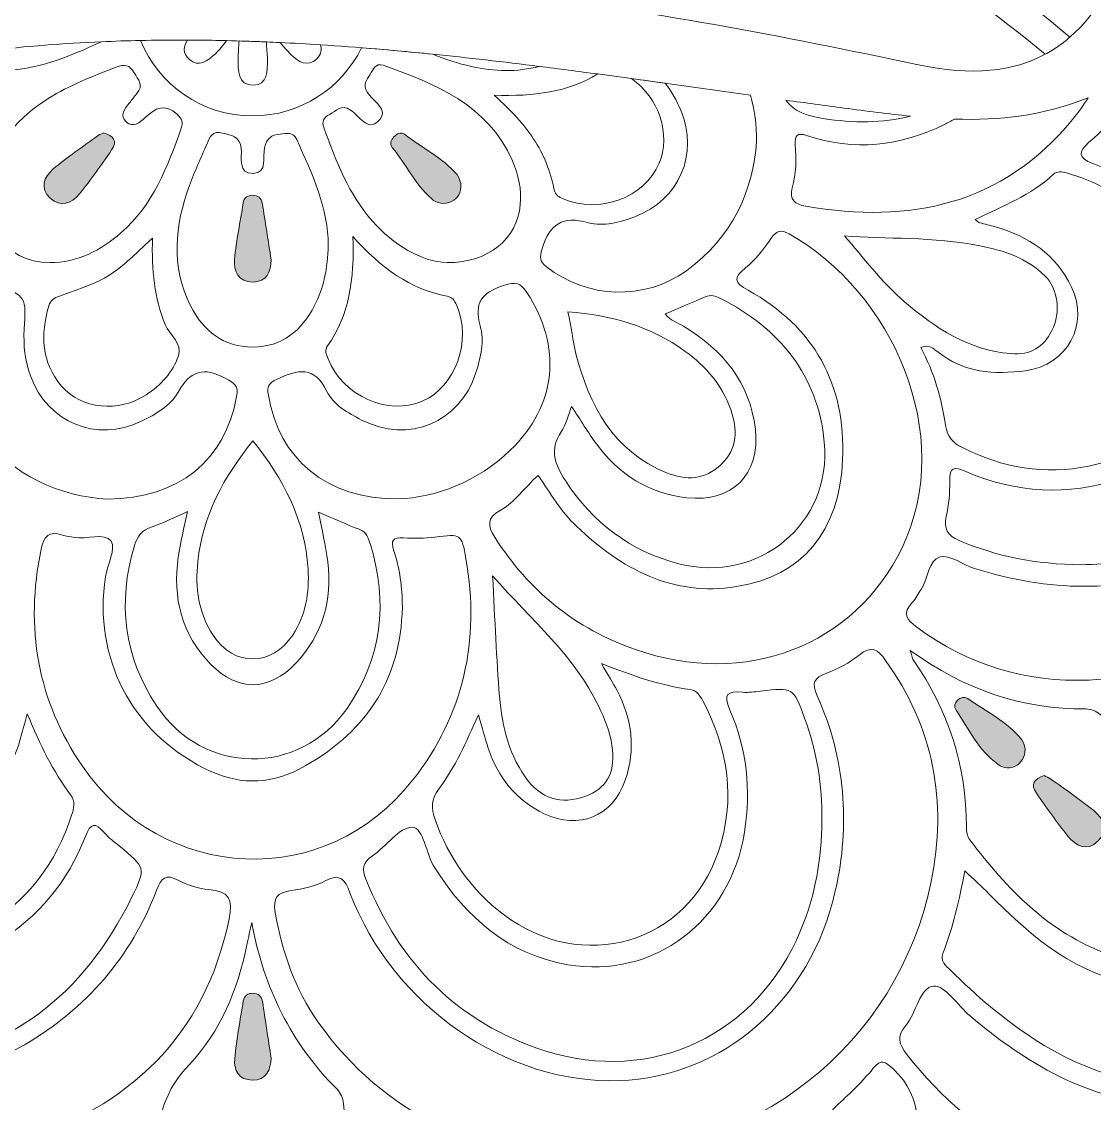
# Model space of a CAD drawing. Extents: x 55 to 1944, y -876 to -124.
# Drawn here: x 247.1 to 329.1, y -567.5 to -484.8 of the extents above; entities that cross this region are included whole.
import ezdxf

# ---------------------------------------------------------------- set-up
doc = ezdxf.new("R2010")
doc.units = 0
doc.header["$MEASUREMENT"] = 0
doc.layers.add('Layer 1', color=7, linetype='Continuous')

# ---------------------------------------------------------------- blocks, each defined once
blk = doc.blocks.new('block 11')
at = {"layer": 'Layer 1', "true_color": 0xffffff}
h = blk.add_hatch(color=7, dxfattribs=at)
h.dxf.hatch_style = 2
edge = h.paths.add_edge_path()
edge.add_spline(control_points=[(251.481, -497.972), (252.367, -496.897), (253.169, -495.749), (253.962, -494.601), (254.446, -493.9), (254.072, -493.508), (253.368, -493.302), (253.215, -493.365), (253.061, -493.397), (252.945, -493.481), (251.779, -494.333), (250.575, -495.143), (249.472, -496.072), (248.76, -496.671), (248.469, -497.536), (249.263, -498.284), (250.05, -499.027), (250.891, -498.686), (251.481, -497.972)], knot_values=[0, 0, 0, 0, 1, 1, 1, 2, 2, 2, 3, 3, 3, 4, 4, 4, 5, 5, 5, 6, 6, 6, 6], degree=3, periodic=1)
h = blk.add_hatch(color=7, dxfattribs=at)
h.dxf.hatch_style = 2
edge = h.paths.add_edge_path()
edge.add_spline(control_points=[(276.347, -493.394), (276.081, -493.191), (275.765, -493.356), (275.549, -493.593), (275.333, -493.83), (275.196, -494.139), (275.421, -494.407), (276.478, -495.668), (277.163, -497.216), (278.415, -498.32), (278.858, -498.71), (279.403, -498.787), (279.958, -498.525), (280.469, -498.284), (280.676, -497.858), (280.657, -497.173), (280.598, -497.018), (280.558, -496.685), (280.376, -496.477), (279.242, -495.184), (277.69, -494.423), (276.347, -493.394)], knot_values=[0, 0, 0, 0, 1, 1, 1, 2, 2, 2, 3, 3, 3, 4, 4, 4, 5, 5, 5, 6, 6, 6, 7, 7, 7, 7], degree=3, periodic=1)
h = blk.add_hatch(color=7, dxfattribs=at)
h.dxf.hatch_style = 2
edge = h.paths.add_edge_path()
edge.add_spline(control_points=[(264.752, -504.694), (265.823, -504.692), (266.154, -503.91), (266.157, -502.988), (265.93, -501.523), (265.713, -500.094), (265.485, -498.668), (265.42, -498.264), (265.137, -498.067), (264.748, -498.063), (264.354, -498.059), (264.087, -498.253), (264.021, -498.666), (263.793, -500.093), (263.504, -501.513), (263.361, -502.949), (263.268, -503.884), (263.677, -504.695), (264.752, -504.694)], knot_values=[0, 0, 0, 0, 1, 1, 1, 2, 2, 2, 3, 3, 3, 4, 4, 4, 5, 5, 5, 6, 6, 6, 6], degree=3, periodic=1)
h = blk.add_hatch(color=7, dxfattribs=at)
h.dxf.hatch_style = 2
edge = h.paths.add_edge_path()
edge.add_spline(control_points=[(319.405, -536.518), (318.918, -536.188), (318.178, -536.902), (318.53, -537.415), (319.515, -538.848), (320.273, -540.504), (321.728, -541.548), (322.648, -542.208), (323.769, -541.599), (323.821, -540.398), (323.768, -540.24), (323.745, -539.903), (323.571, -539.689), (322.442, -538.303), (320.845, -537.496), (319.405, -536.518)], knot_values=[0, 0, 0, 0, 1, 1, 1, 2, 2, 2, 3, 3, 3, 4, 4, 4, 5, 5, 5, 5], degree=3, periodic=1)
h = blk.add_hatch(color=7, dxfattribs=at)
h.dxf.hatch_style = 2
edge = h.paths.add_edge_path()
edge.add_spline(control_points=[(329.058, -545.089), (328.012, -544.23), (326.885, -543.471), (325.786, -542.677), (325.629, -542.563), (325.437, -542.496), (325.259, -542.407), (324.54, -542.661), (324.194, -543.062), (324.679, -543.757), (325.454, -544.867), (326.225, -545.986), (327.081, -547.034), (327.697, -547.788), (328.53, -548.266), (329.4, -547.408), (330.268, -546.552), (329.817, -545.711), (329.058, -545.089)], knot_values=[0, 0, 0, 0, 1, 1, 1, 2, 2, 2, 3, 3, 3, 4, 4, 4, 5, 5, 5, 6, 6, 6, 6], degree=3, periodic=1)
h = blk.add_hatch(color=7, dxfattribs=at)
h.dxf.hatch_style = 2
edge = h.paths.add_edge_path()
edge.add_spline(control_points=[(264.718, -565.682), (265.818, -565.694), (266.11, -564.905), (266.161, -564.01), (265.935, -562.539), (265.715, -561.111), (265.496, -559.684), (265.433, -559.276), (265.17, -559.068), (264.782, -559.051), (264.391, -559.034), (264.095, -559.222), (264.03, -559.627), (263.793, -561.103), (263.511, -562.574), (263.372, -564.059), (263.29, -564.935), (263.711, -565.672), (264.718, -565.682)], knot_values=[0, 0, 0, 0, 1, 1, 1, 2, 2, 2, 3, 3, 3, 4, 4, 4, 5, 5, 5, 6, 6, 6, 6], degree=3, periodic=1)
at = {"layer": 'Layer 1', "lineweight": 0}
for points, knots in [([(465.53, -681.739), (455.742, -673.7), (446.626, -664.883), (438.679, -654.953), (433.901, -648.983), (430.923, -643.224), (430.314, -634.542), (427.749, -597.981), (419.683, -562.52), (403.134, -529.379), (397.913, -518.924), (391.975, -509.367), (380.365, -505.093), (369.394, -501.055), (358.79, -495.905), (346.976, -494.407), (336.988, -493.14), (333.988, -488.145), (337.192, -478.573), (338.24, -475.442), (340.22, -472.411), (340.415, -469.25), (340.836, -462.43), (344.614, -460.642), (350.656, -459.217), (374.249, -453.651), (392.226, -442.498), (401.703, -417.59), (413.728, -385.985), (421.805, -353.854), (424.428, -320.379), (424.957, -313.624), (426.734, -308.548), (430.484, -303.45), (439.482, -291.217), (450.215, -280.65), (461.831, -271.007), (466.47, -267.155), (465.742, -264.507), (461.76, -261.009), (453.739, -253.961), (444.704, -253.214), (436.883, -260.48), (415.187, -280.637), (399.547, -304.058), (399.086, -335.072), (399.037, -338.388), (398.924, -341.705), (398.722, -345.015), (397.285, -368.576), (393.455, -391.656), (385.379, -413.96), (383.678, -418.655), (381.353, -420.609), (376.208, -420.277), (368.381, -419.772), (360.303, -419.821), (352.889, -422.309), (343.314, -425.522), (337.296, -424.465), (335.264, -413.282), (334.657, -409.936), (332.409, -406.446), (329.962, -403.957), (322.06, -395.917), (317.161, -386.957), (313.034, -376.07), (309.015, -365.467), (303.757, -355.108), (300.648, -343.953), (300.093, -341.96), (299.094, -339.968), (297.849, -338.315), (295.632, -335.374), (295.741, -333.13), (298.663, -330.707), (310.872, -320.583), (318.381, -307.373), (325.806, -293.428), (341.706, -263.568), (357.477, -233.872), (365.115, -200.583), (369.735, -180.448), (371.108, -160.08), (370.045, -139.506), (369.943, -137.529), (370.457, -134.668), (367.63, -134.437), (364.865, -134.21), (364.771, -136.955), (364.396, -138.999), (364.233, -139.888), (364.204, -140.803), (364.012, -141.684), (351.553, -198.934), (337.779, -255.605), (297.251, -301.152), (292.678, -306.292), (289.023, -312.322), (285.433, -318.236), (282.911, -322.392), (280.328, -324.21), (275.262, -322.616), (267.327, -320.118), (259.198, -320.494), (251.156, -322.626), (248.577, -323.309), (245.747, -324.559), (244.011, -321.239), (234.85, -303.717), (218.418, -291.668), (209.006, -274.266), (186.449, -232.558), (171.109, -188.421), (163.15, -141.683), (162.693, -139.004), (163.392, -134.381), (159.532, -134.507), (155.499, -134.638), (156.757, -139.104), (156.642, -141.832), (156.026, -156.322), (156.859, -170.727), (159.06, -185.089), (164.965, -223.622), (181.053, -258.183), (200.682, -291.264), (206.591, -301.221), (208.134, -313.662), (218.741, -321.069), (228.072, -327.587), (234.161, -335.324), (225.612, -347.572), (222.419, -352.146), (224.118, -360.225), (220.808, -364.606), (215.151, -372.092), (210.367, -379.259), (210.677, -388.935), (210.759, -391.482), (208.883, -392.489), (207.13, -393.713), (197.811, -400.217), (192.212, -409.46), (189.127, -420.074), (187.833, -424.523), (186.105, -425.01), (182.204, -423.912), (172.283, -421.121), (162.093, -419.696), (151.813, -420.295), (145.981, -420.634), (143.447, -418.502), (141.491, -413.067), (132.818, -388.976), (129.165, -363.994), (128.101, -338.638), (127.467, -323.527), (126.168, -309.383), (117.4, -295.913), (109.781, -284.207), (102.611, -272.552), (91.735, -263.599), (83.077, -256.471), (77.355, -256.307), (68.324, -262.626), (62.825, -266.473), (61.054, -269.735), (67.449, -274.926), (79.407, -284.634), (90.24, -295.582), (99.045, -308.332), (100.674, -310.689), (102.461, -312.793), (102.668, -316.248), (104.825, -352.286), (113.397, -386.65), (126.745, -420.352), (135.231, -441.776), (150.812, -451.543), (170.72, -457.825), (173.872, -458.819), (177.147, -459.422), (180.366, -460.207), (182.096, -460.629), (184.329, -460.645), (184.909, -462.62), (187.018, -469.793), (189.346, -476.953), (190.698, -484.282), (192.07, -491.727), (187.276, -493.289), (180.71, -494.584), (155.896, -499.479), (133.608, -506.284), (121.871, -533.76), (107.666, -567.009), (99.684, -601.115), (96.641, -636.69), (96.234, -641.453), (95.377, -645.26), (92.7, -649.033), (83.554, -661.925), (72.233, -672.727), (60.486, -683.151), (58.369, -685.03), (55.273, -686.497), (57.638, -690.483), (62.128, -698.048), (75.864, -700.955), (82.909, -695.605), (90.899, -689.539), (98.235, -682.673), (103.399, -674.108), (113.671, -657.073), (122.604, -640.055), (122.303, -618.649), (121.938, -592.74), (126.352, -567.02), (135.642, -542.481), (136.874, -539.225), (137.289, -535.421), (142.46, -535.603), (156.728, -536.107), (170.638, -533.473), (185.478, -529.538), (185.114, -534.463), (184.887, -538.041), (184.579, -541.612), (181.958, -571.957), (180.013, -602.36), (181.054, -632.807), (181.334, -641.004), (178.657, -643.904), (171.416, -646.744), (149.113, -655.492), (129.935, -666.698), (124.034, -693.712), (116.491, -728.245), (112.785, -762.726), (116.661, -797.773), (117.418, -804.617), (116.077, -809.877), (113.337, -815.5), (106.819, -828.878), (97.932, -840.646), (88.651, -852.163), (86.702, -854.581), (83.44, -856.711), (86.757, -860.595), (92.488, -867.307), (106.377, -867.716), (112.56, -861.122), (124.844, -848.021), (133.108, -832.596), (135.601, -814.933), (136.497, -808.582), (143.823, -805.31), (141.423, -797.891), (139.688, -792.527), (139.531, -786.627), (138.887, -780.942), (135.859, -754.211), (134.279, -727.505), (139.106, -700.756), (140.158, -694.926), (141.97, -691.846), (148.53, -691.307), (156.913, -690.618), (164.996, -687.843), (172.885, -684.759), (183.61, -680.566), (183.626, -680.607), (185.061, -691.998), (185.136, -692.596), (185.164, -693.201), (185.257, -693.796), (188.811, -716.512), (193.617, -738.879), (205.512, -758.96), (215.023, -775.017), (228.107, -786.697), (247.469, -788.42), (258.202, -789.375), (269.138, -789.204), (279.899, -788.404), (294.158, -787.344), (305.428, -779.98), (314.491, -769.137), (321.332, -760.952), (326.142, -751.605), (329.982, -741.718), (336.678, -724.472), (340.683, -706.538), (342.469, -688.204), (343.168, -681.021), (345.194, -680.501), (351.143, -683.362), (360.131, -687.685), (369.765, -690.556), (379.696, -691.5), (385.527, -692.054), (387.154, -694.927), (387.969, -700.025), (391.032, -719.163), (391.354, -738.303), (390.697, -757.685), (390.057, -776.564), (382.86, -795.012), (389.294, -814.533), (394.471, -830.244), (400.332, -845.04), (411.397, -857.462), (417.869, -864.727), (426.047, -865.992), (434.673, -861.187), (439.866, -858.294), (441.546, -855.43), (436.817, -850.121), (429, -841.347), (422.097, -831.785), (416.348, -821.485), (412.115, -813.9), (409.38, -807.037), (410.464, -796.957), (413.752, -766.365), (410.683, -735.83), (406.259, -705.173), (401.523, -672.357), (381.772, -655.896), (353.375, -645.641), (352.526, -645.334), (351.682, -644.961), (350.803, -644.794), (347.154, -644.102), (346.129, -641.89), (346.223, -638.312), (347.134, -603.918), (345.26, -569.622), (342.126, -535.39), (341.683, -530.546), (343.116, -529.522), (347.57, -530.852), (358.323, -534.061), (369.43, -535.919), (380.569, -535.459), (387.849, -535.159), (390.442, -538.195), (392.498, -544.376), (399.107, -564.241), (402.052, -584.693), (404.539, -605.401), (406.485, -621.605), (403.118, -638.241), (412.168, -654.075), (420.176, -668.088), (427.68, -681.87), (440.336, -692.215), (448.925, -699.234), (456.723, -699.253), (465.187, -692.376), (469.544, -688.836), (470.661, -685.953), (465.53, -681.739)], [0, 0, 0, 0, 1, 1, 1, 2, 2, 2, 3, 3, 3, 4, 4, 4, 5, 5, 5, 6, 6, 6, 7, 7, 7, 8, 8, 8, 9, 9, 9, 10, 10, 10, 11, 11, 11, 12, 12, 12, 13, 13, 13, 14, 14, 14, 15, 15, 15, 16, 16, 16, 17, 17, 17, 18, 18, 18, 19, 19, 19, 20, 20, 20, 21, 21, 21, 22, 22, 22, 23, 23, 23, 24, 24, 24, 25, 25, 25, 26, 26, 26, 27, 27, 27, 28, 28, 28, 29, 29, 29, 30, 30, 30, 31, 31, 31, 32, 32, 32, 33, 33, 33, 34, 34, 34, 35, 35, 35, 36, 36, 36, 37, 37, 37, 38, 38, 38, 39, 39, 39, 40, 40, 40, 41, 41, 41, 42, 42, 42, 43, 43, 43, 44, 44, 44, 45, 45, 45, 46, 46, 46, 47, 47, 47, 48, 48, 48, 49, 49, 49, 50, 50, 50, 51, 51, 51, 52, 52, 52, 53, 53, 53, 54, 54, 54, 55, 55, 55, 56, 56, 56, 57, 57, 57, 58, 58, 58, 59, 59, 59, 60, 60, 60, 61, 61, 61, 62, 62, 62, 63, 63, 63, 64, 64, 64, 65, 65, 65, 66, 66, 66, 67, 67, 67, 68, 68, 68, 69, 69, 69, 70, 70, 70, 71, 71, 71, 72, 72, 72, 73, 73, 73, 74, 74, 74, 75, 75, 75, 76, 76, 76, 77, 77, 77, 78, 78, 78, 79, 79, 79, 80, 80, 80, 81, 81, 81, 82, 82, 82, 83, 83, 83, 84, 84, 84, 85, 85, 85, 86, 86, 86, 87, 87, 87, 88, 88, 88, 89, 89, 89, 90, 90, 90, 91, 91, 91, 92, 92, 92, 93, 93, 93, 94, 94, 94, 95, 95, 95, 96, 96, 96, 97, 97, 97, 98, 98, 98, 99, 99, 99, 100, 100, 100, 101, 101, 101, 102, 102, 102, 103, 103, 103, 104, 104, 104, 105, 105, 105, 106, 106, 106, 107, 107, 107, 108, 108, 108, 109, 109, 109, 110, 110, 110, 111, 111, 111, 112, 112, 112, 113, 113, 113, 114, 114, 114, 115, 115, 115, 116, 116, 116, 117, 117, 117, 118, 118, 118, 119, 119, 119, 120, 120, 120, 121, 121, 121, 121]), ([(268.691, -449.427), (292.313, -450.25), (314.746, -458.171), (333.937, -473.722), (334.028, -473.458), (334.117, -473.193), (334.206, -472.928), (333.573, -474.831), (332.858, -476.712), (332.057, -478.566), (330.767, -481.551), (329.314, -484.163), (327.245, -485.969), (313.957, -474.775), (298.317, -467.52), (280.275, -464.699), (249.665, -459.911), (223.071, -467.03), (200.723, -485.505), (201.276, -485.982), (201.852, -486.409), (202.455, -486.785), (200.21, -485.386), (198.342, -483.267), (196.617, -480.535), (195.14, -478.197), (193.903, -475.553), (192.891, -472.686), (193.016, -473.04), (193.144, -473.39), (193.276, -473.737), (195.893, -471.69), (198.607, -469.742), (201.43, -467.906), (219.995, -455.829), (241.457, -449.437), (268.691, -449.427)], [0, 0, 0, 0, 1, 1, 1, 2, 2, 2, 3, 3, 3, 4, 4, 4, 5, 5, 5, 6, 6, 6, 7, 7, 7, 8, 8, 8, 9, 9, 9, 10, 10, 10, 11, 11, 11, 12, 12, 12, 12]), ([(315.529, -488.069), (305.296, -485.885), (294.876, -483.902), (284.434, -482.708), (276.567, -480.725), (268.248, -479.91), (259.483, -480.289), (252.12, -480.608), (245.126, -481.809), (238.501, -483.856), (238.501, -483.856), (238.501, -483.856), (238.501, -483.856), (230.24, -485.125), (222.001, -486.752), (213.826, -488.308), (209.025, -489.222), (205.413, -488.63), (202.455, -486.786), (222.428, -470.772), (245.661, -463.527), (272.068, -465.787), (292.554, -467.541), (310.324, -474.834), (325.353, -487.286), (322.943, -488.584), (319.814, -488.984), (315.529, -488.069)], [0, 0, 0, 0, 1, 1, 1, 2, 2, 2, 3, 3, 3, 4, 4, 4, 5, 5, 5, 6, 6, 6, 7, 7, 7, 8, 8, 8, 9, 9, 9, 9]), ([(326.802, -486.336), (326.953, -486.218), (327.1, -486.096), (327.245, -485.969), (327.1, -486.096), (326.953, -486.218), (326.802, -486.336)], [0, 0, 0, 0, 1, 1, 1, 2, 2, 2, 2]), ([(235.841, -488.386), (241.644, -487.218), (247.422, -486.579), (253.183, -486.327), (250.684, -487.485), (248.163, -488.535), (245.449, -488.528), (243.822, -488.455), (242.342, -488.174), (241.01, -487.481), (239.289, -487.738), (237.566, -488.039), (235.841, -488.386)], [0, 0, 0, 0, 1, 1, 1, 2, 2, 2, 3, 3, 3, 4, 4, 4, 4]), ([(256.173, -486.232), (255.177, -486.253), (254.18, -486.284), (253.183, -486.327), (254.18, -486.284), (255.177, -486.253), (256.173, -486.232)], [0, 0, 0, 0, 1, 1, 1, 2, 2, 2, 2]), ([(259.91, -487.686), (260.609, -488.327), (261.305, -487.772), (261.893, -487.247), (262.211, -486.963), (262.451, -486.592), (262.749, -486.242), (263.765, -486.266), (264.78, -486.299), (265.795, -486.341), (265.101, -486.312), (264.406, -486.288), (263.71, -486.268), (263.675, -486.738), (263.643, -487.162), (263.634, -487.581), (263.614, -488.504), (263.601, -489.659), (264.797, -489.65), (265.884, -489.641), (265.874, -488.535), (265.875, -487.656), (265.875, -487.235), (265.8, -486.807), (265.796, -486.341), (266.144, -486.356), (266.492, -486.371), (266.84, -486.388), (267.121, -486.716), (267.389, -487.017), (267.676, -487.297), (268.235, -487.841), (268.957, -488.331), (269.654, -487.628), (270.013, -487.265), (270.047, -486.902), (269.925, -486.561), (272.79, -486.744), (275.652, -486.989), (278.512, -487.279), (276.702, -487.096), (274.892, -486.93), (273.08, -486.787), (271.563, -489.868), (268.402, -491.988), (264.739, -491.996), (260.877, -492.005), (257.549, -489.611), (256.174, -486.232), (258.367, -486.185), (260.558, -486.191), (262.748, -486.242), (261.752, -486.219), (260.755, -486.205), (259.758, -486.201), (259.454, -486.671), (259.37, -487.19), (259.91, -487.686)], [0, 0, 0, 0, 1, 1, 1, 2, 2, 2, 3, 3, 3, 4, 4, 4, 5, 5, 5, 6, 6, 6, 7, 7, 7, 8, 8, 8, 9, 9, 9, 10, 10, 10, 11, 11, 11, 12, 12, 12, 13, 13, 13, 14, 14, 14, 15, 15, 15, 16, 16, 16, 17, 17, 17, 18, 18, 18, 19, 19, 19, 19]), ([(266.841, -486.388), (267.869, -486.437), (268.897, -486.495), (269.925, -486.561), (268.897, -486.495), (267.869, -486.437), (266.841, -486.388)], [0, 0, 0, 0, 1, 1, 1, 2, 2, 2, 2]), ([(325.858, -486.995), (326.019, -486.895), (326.177, -486.791), (326.332, -486.683), (326.177, -486.791), (326.019, -486.895), (325.858, -486.995)], [0, 0, 0, 0, 1, 1, 1, 2, 2, 2, 2]), ([(326.34, -486.678), (326.497, -486.569), (326.65, -486.455), (326.801, -486.337), (326.65, -486.455), (326.497, -486.569), (326.34, -486.678)], [0, 0, 0, 0, 1, 1, 1, 2, 2, 2, 2]), ([(281.468, -488.219), (280.452, -487.993), (279.474, -487.661), (278.513, -487.279), (281.228, -487.555), (283.941, -487.87), (286.653, -488.211), (284.979, -488.657), (283.24, -488.614), (281.468, -488.219)], [0, 0, 0, 0, 1, 1, 1, 2, 2, 2, 3, 3, 3, 3]), ([(325.353, -487.286), (325.521, -487.196), (325.685, -487.101), (325.846, -487.002), (325.685, -487.101), (325.521, -487.196), (325.353, -487.286)], [0, 0, 0, 0, 1, 1, 1, 2, 2, 2, 2]), ([(244.475, -496.576), (245.188, -493.975), (246.864, -492.08), (249.12, -490.664), (250.75, -489.641), (252.533, -488.957), (254.317, -488.265), (254.941, -488.023), (255.341, -488.089), (255.685, -488.701), (255.98, -489.224), (256.468, -489.67), (255.88, -490.292), (255.674, -490.51), (255.516, -490.773), (255.322, -491.004), (254.951, -491.447), (254.55, -491.964), (255.08, -492.454), (255.6, -492.935), (256.126, -492.517), (256.533, -492.126), (257.301, -491.388), (258.039, -490.999), (258.992, -491.893), (259.349, -492.228), (259.446, -492.489), (259.291, -492.924), (258.239, -495.876), (257.136, -498.807), (254.677, -500.936), (253.121, -502.283), (251.362, -503.216), (249.227, -503.209), (245.796, -503.198), (243.518, -500.064), (244.475, -496.576)], [0, 0, 0, 0, 1, 1, 1, 2, 2, 2, 3, 3, 3, 4, 4, 4, 5, 5, 5, 6, 6, 6, 7, 7, 7, 8, 8, 8, 9, 9, 9, 10, 10, 10, 11, 11, 11, 12, 12, 12, 12]), ([(279.613, -503.209), (277.578, -503.114), (275.558, -501.88), (273.892, -500.018), (272.075, -497.988), (271.144, -495.478), (270.21, -492.975), (270.007, -492.432), (270.16, -492.126), (270.639, -491.879), (271.14, -491.621), (271.5, -491.053), (272.235, -491.546), (272.879, -491.977), (273.54, -493.203), (274.352, -492.403), (275.267, -491.501), (273.922, -490.876), (273.505, -490.178), (273.156, -489.594), (273.446, -489.233), (273.731, -488.825), (273.976, -488.473), (274.13, -487.914), (274.732, -488.13), (278.751, -489.571), (282.701, -491.113), (284.606, -495.421), (285.083, -496.5), (285.316, -497.62), (285.207, -498.801), (284.972, -501.351), (282.821, -503.23), (279.613, -503.209)], [0, 0, 0, 0, 1, 1, 1, 2, 2, 2, 3, 3, 3, 4, 4, 4, 5, 5, 5, 6, 6, 6, 7, 7, 7, 8, 8, 8, 9, 9, 9, 10, 10, 10, 11, 11, 11, 11]), ([(286.655, -488.211), (288.149, -488.398), (289.642, -488.593), (291.135, -488.793), (289.642, -488.593), (288.149, -488.398), (286.655, -488.211)], [0, 0, 0, 0, 1, 1, 1, 2, 2, 2, 2]), ([(303.284, -493.958), (303.013, -497.613), (301.482, -501.27), (297.912, -503.826), (294.673, -506.145), (290.353, -505.96), (287.208, -503.524), (286.674, -503.11), (286.686, -502.811), (286.881, -502.156), (287.447, -500.261), (288.443, -499.605), (290.423, -500.155), (291.575, -500.476), (292.821, -500.132), (293.968, -499.697), (297.368, -498.409), (298.878, -494.922), (297.478, -491.565), (297.168, -490.821), (296.777, -490.115), (296.29, -489.5), (295.435, -489.381), (294.579, -489.262), (293.723, -489.145), (295.807, -490.613), (296.771, -493.373), (295.817, -495.659), (294.747, -498.224), (291.207, -499.515), (288.501, -498.345), (288.157, -498.196), (287.892, -498.057), (287.808, -497.65), (287.52, -496.261), (287.017, -494.955), (286.233, -493.764), (285.485, -492.629), (284.564, -491.643), (283.212, -490.418), (286.27, -490.512), (288.853, -490.182), (291.136, -488.793), (295.029, -489.315), (298.922, -489.871), (302.817, -490.417), (302.817, -490.417), (302.816, -490.417), (302.816, -490.416), (303.13, -491.492), (303.295, -492.677), (303.284, -493.958)], [0, 0, 0, 0, 1, 1, 1, 2, 2, 2, 3, 3, 3, 4, 4, 4, 5, 5, 5, 6, 6, 6, 7, 7, 7, 8, 8, 8, 9, 9, 9, 10, 10, 10, 11, 11, 11, 12, 12, 12, 13, 13, 13, 14, 14, 14, 15, 15, 15, 16, 16, 16, 17, 17, 17, 17]), ([(315.048, -492.017), (312.912, -492.568), (310.683, -492.551), (308.373, -492.196), (307.205, -492.016), (306.145, -491.694), (305.524, -490.794), (305.523, -490.794), (305.522, -490.793), (305.52, -490.793), (307.001, -490.998), (308.482, -491.2), (309.964, -491.396), (311.671, -491.623), (313.364, -491.851), (315.048, -492.017)], [0, 0, 0, 0, 1, 1, 1, 2, 2, 2, 3, 3, 3, 4, 4, 4, 5, 5, 5, 5]), ([(307.036, -498.896), (306.227, -498.755), (305.75, -498.435), (306.013, -497.483), (306.31, -496.407), (306.336, -495.292), (306.236, -494.185), (306.172, -493.468), (306.429, -493.268), (307.094, -493.492), (310.729, -494.717), (314.281, -494.311), (317.645, -492.654), (317.9, -492.528), (318.156, -492.389), (318.41, -492.242), (321.834, -492.345), (325.233, -491.991), (328.647, -490.605), (328.284, -491.169), (327.88, -491.728), (327.427, -492.281), (322.104, -498.786), (315.001, -500.284), (307.036, -498.896)], [0, 0, 0, 0, 1, 1, 1, 2, 2, 2, 3, 3, 3, 4, 4, 4, 5, 5, 5, 6, 6, 6, 7, 7, 7, 8, 8, 8, 8]), ([(337.704, -543.92), (336.4, -542.02), (334.779, -540.327), (333.097, -538.678), (332.657, -538.247), (331.756, -537.941), (331.954, -537.282), (332.122, -536.726), (333.033, -536.998), (333.598, -536.821), (334.733, -536.467), (335.888, -536.175), (337.023, -535.823), (336.951, -535.006), (336.879, -534.189), (336.805, -533.372), (334.261, -534.375), (331.537, -534.982), (328.704, -535.108), (323.866, -535.323), (319.47, -533.95), (315.542, -531.08), (314.76, -530.508), (314.4, -530.009), (315.187, -529.184), (315.46, -528.898), (315.631, -528.515), (315.855, -528.181), (316.408, -527.358), (316.432, -525.941), (317.306, -525.694), (318.038, -525.487), (319.031, -526.304), (319.935, -526.581), (325.665, -528.341), (331.142, -528.508), (336.149, -526.439), (336.094, -525.882), (336.037, -525.324), (335.98, -524.767), (335.611, -524.912), (335.235, -525.05), (334.849, -525.175), (332.531, -525.922), (330.153, -526.27), (328.1, -526.297), (324.621, -526.254), (321.639, -525.673), (318.773, -524.445), (317.858, -524.053), (317.58, -523.563), (317.783, -522.604), (317.97, -521.725), (318.071, -520.806), (318.046, -519.909), (318.014, -518.79), (318.4, -518.799), (319.274, -519.173), (323.121, -520.815), (327.054, -521.069), (331.053, -519.741), (332.679, -519.201), (334.061, -518.374), (335.195, -517.355), (335.12, -516.68), (335.042, -516.004), (334.965, -515.329), (333.527, -516.958), (331.451, -518.205), (328.688, -518.761), (325.336, -519.434), (322.085, -518.896), (319.013, -517.347), (318.29, -516.983), (317.866, -516.536), (317.737, -515.664), (317.43, -513.59), (316.841, -511.579), (315.839, -509.684), (316.453, -509.416), (316.829, -509.794), (317.13, -510.032), (319.144, -511.624), (321.42, -511.792), (323.847, -511.466), (327.015, -511.04), (328.76, -507.94), (327.363, -505.074), (326.16, -502.604), (324.101, -501.189), (321.511, -500.467), (321.124, -500.359), (320.731, -500.274), (320.344, -500.165), (320.256, -500.141), (320.184, -500.058), (319.988, -499.92), (322.106, -498.887), (324.273, -498.055), (325.984, -496.458), (326.257, -496.204), (326.631, -496.247), (326.99, -496.348), (329.026, -496.923), (331.157, -498.05), (332.962, -499.595), (332.868, -498.931), (332.777, -498.267), (332.681, -497.603), (331.577, -496.813), (330.359, -496.158), (329.003, -495.642), (327.837, -495.199), (327.873, -494.756), (328.693, -494.012), (329.249, -493.507), (329.906, -493.024), (330.242, -492.386), (330.652, -491.607), (331.148, -491.27), (331.714, -491.228), (334.502, -508.948), (336.3, -526.446), (337.704, -543.92)], [0, 0, 0, 0, 1, 1, 1, 2, 2, 2, 3, 3, 3, 4, 4, 4, 5, 5, 5, 6, 6, 6, 7, 7, 7, 8, 8, 8, 9, 9, 9, 10, 10, 10, 11, 11, 11, 12, 12, 12, 13, 13, 13, 14, 14, 14, 15, 15, 15, 16, 16, 16, 17, 17, 17, 18, 18, 18, 19, 19, 19, 20, 20, 20, 21, 21, 21, 22, 22, 22, 23, 23, 23, 24, 24, 24, 25, 25, 25, 26, 26, 26, 27, 27, 27, 28, 28, 28, 29, 29, 29, 30, 30, 30, 31, 31, 31, 32, 32, 32, 33, 33, 33, 34, 34, 34, 35, 35, 35, 36, 36, 36, 37, 37, 37, 38, 38, 38, 39, 39, 39, 40, 40, 40, 41, 41, 41, 41]), ([(251.481, -497.972), (252.367, -496.897), (253.169, -495.749), (253.962, -494.601), (254.446, -493.9), (254.072, -493.508), (253.368, -493.302), (253.215, -493.365), (253.061, -493.397), (252.945, -493.481), (251.779, -494.333), (250.575, -495.143), (249.472, -496.072), (248.76, -496.671), (248.469, -497.536), (249.263, -498.284), (250.05, -499.027), (250.891, -498.686), (251.481, -497.972)], [0, 0, 0, 0, 1, 1, 1, 2, 2, 2, 3, 3, 3, 4, 4, 4, 5, 5, 5, 6, 6, 6, 6]), ([(259.91, -497.31), (260.304, -496.226), (260.81, -495.184), (261.255, -494.119), (261.477, -493.588), (261.674, -493.097), (262.439, -493.308), (263.112, -493.494), (263.764, -493.504), (263.87, -494.497), (263.943, -495.182), (263.595, -496.428), (264.779, -496.396), (265.92, -496.366), (265.504, -495.141), (265.651, -494.44), (265.807, -493.692), (266.17, -493.461), (266.855, -493.393), (267.366, -493.342), (267.831, -493.171), (268.12, -493.809), (269.322, -496.467), (270.543, -499.116), (270.524, -501.878), (270.469, -503.648), (270.194, -505.118), (269.487, -506.485), (268.493, -508.41), (267.011, -509.65), (264.758, -509.657), (262.506, -509.663), (260.982, -508.442), (260.005, -506.514), (258.466, -503.474), (258.795, -500.382), (259.91, -497.31)], [0, 0, 0, 0, 1, 1, 1, 2, 2, 2, 3, 3, 3, 4, 4, 4, 5, 5, 5, 6, 6, 6, 7, 7, 7, 8, 8, 8, 9, 9, 9, 10, 10, 10, 11, 11, 11, 12, 12, 12, 12]), ([(276.347, -493.394), (276.081, -493.191), (275.765, -493.356), (275.549, -493.593), (275.333, -493.83), (275.196, -494.139), (275.421, -494.407), (276.478, -495.668), (277.163, -497.216), (278.415, -498.32), (278.858, -498.71), (279.403, -498.787), (279.958, -498.525), (280.469, -498.284), (280.676, -497.858), (280.657, -497.173), (280.598, -497.018), (280.558, -496.685), (280.376, -496.477), (279.242, -495.184), (277.69, -494.423), (276.347, -493.394)], [0, 0, 0, 0, 1, 1, 1, 2, 2, 2, 3, 3, 3, 4, 4, 4, 5, 5, 5, 6, 6, 6, 7, 7, 7, 7]), ([(264.752, -504.694), (265.823, -504.692), (266.154, -503.91), (266.157, -502.988), (265.93, -501.523), (265.713, -500.094), (265.485, -498.668), (265.42, -498.264), (265.137, -498.067), (264.748, -498.063), (264.354, -498.059), (264.087, -498.253), (264.021, -498.666), (263.793, -500.093), (263.504, -501.513), (263.361, -502.949), (263.268, -503.884), (263.677, -504.695), (264.752, -504.694)], [0, 0, 0, 0, 1, 1, 1, 2, 2, 2, 3, 3, 3, 4, 4, 4, 5, 5, 5, 6, 6, 6, 6]), ([(294.014, -532.783), (289.436, -531.184), (285.866, -528.299), (283.259, -524.195), (282.683, -523.287), (282.661, -522.723), (283.669, -522.15), (284.804, -521.504), (285.564, -520.392), (286.574, -519.465), (287.517, -520.854), (288.337, -522.247), (289.512, -523.36), (292.943, -526.61), (296.84, -528.74), (301.741, -527.972), (306.771, -527.183), (309.633, -523.726), (309.862, -518.251), (310.103, -512.488), (307.682, -508.124), (302.632, -505.316), (301.558, -504.718), (301.459, -504.404), (302.435, -503.61), (303.202, -502.986), (303.827, -502.157), (304.405, -501.341), (304.813, -500.764), (305.153, -500.66), (305.76, -501.003), (313.639, -505.459), (318.567, -516.313), (314.403, -524.996), (310.799, -532.511), (302.418, -535.72), (294.014, -532.783)], [0, 0, 0, 0, 1, 1, 1, 2, 2, 2, 3, 3, 3, 4, 4, 4, 5, 5, 5, 6, 6, 6, 7, 7, 7, 8, 8, 8, 9, 9, 9, 10, 10, 10, 11, 11, 11, 12, 12, 12, 12]), ([(249.153, -506.522), (249.28, -506.087), (249.553, -505.91), (249.976, -505.762), (253.833, -504.415), (253.83, -504.405), (257.086, -501.327), (257.016, -503.79), (257.213, -505.909), (258.054, -507.938), (258.39, -508.75), (259.406, -509.377), (259.072, -510.338), (258.636, -511.588), (257.735, -512.573), (256.609, -513.307), (254.489, -514.687), (251.664, -514.43), (250.134, -512.642), (248.58, -510.824), (248.51, -508.721), (249.153, -506.522)], [0, 0, 0, 0, 1, 1, 1, 2, 2, 2, 3, 3, 3, 4, 4, 4, 5, 5, 5, 6, 6, 6, 7, 7, 7, 7]), ([(272.406, -501.218), (274.592, -503.646), (276.794, -505.242), (279.621, -505.776), (280.023, -505.852), (280.185, -506.1), (280.337, -506.447), (281.529, -509.17), (280.281, -512.697), (277.719, -513.795), (275.067, -514.933), (271.647, -513.39), (270.511, -510.562), (270.373, -510.218), (270.238, -509.912), (270.474, -509.575), (272.134, -507.202), (272.538, -504.506), (272.406, -501.218)], [0, 0, 0, 0, 1, 1, 1, 2, 2, 2, 3, 3, 3, 4, 4, 4, 5, 5, 5, 6, 6, 6, 6]), ([(309.992, -501.165), (313.16, -501.42), (316.796, -501.209), (320.363, -501.923), (322.2, -502.29), (323.956, -502.858), (325.343, -504.237), (326.29, -505.179), (326.597, -506.976), (325.865, -508.407), (325.228, -509.655), (324.275, -510.294), (322.708, -510.163), (319.461, -509.892), (316.92, -508.187), (314.602, -506.211), (312.829, -504.699), (311.421, -502.758), (309.992, -501.165)], [0, 0, 0, 0, 1, 1, 1, 2, 2, 2, 3, 3, 3, 4, 4, 4, 5, 5, 5, 6, 6, 6, 6]), ([(243.995, -505.19), (244.354, -504.735), (244.614, -504.553), (245.231, -504.837), (247.435, -505.849), (247.435, -505.816), (247.278, -508.301), (247.201, -509.514), (247.34, -510.711), (247.759, -511.863), (249.066, -515.458), (252.777, -516.972), (256.235, -515.327), (257.342, -514.8), (258.449, -514.158), (259.041, -513.111), (259.98, -511.451), (261.013, -511.141), (262.69, -512.069), (263.371, -512.446), (263.676, -512.589), (263.522, -513.439), (262.651, -518.256), (259.134, -521.273), (253.647, -521.277), (250.046, -521.074), (246.439, -519.554), (243.819, -516.133), (241.326, -512.877), (241.454, -508.413), (243.995, -505.19)], [0, 0, 0, 0, 1, 1, 1, 2, 2, 2, 3, 3, 3, 4, 4, 4, 5, 5, 5, 6, 6, 6, 7, 7, 7, 8, 8, 8, 9, 9, 9, 10, 10, 10, 10]), ([(275.842, -521.27), (270.368, -521.284), (266.751, -518.196), (265.948, -513.336), (265.841, -512.689), (265.937, -512.414), (266.609, -512.109), (268.199, -511.387), (269.453, -511.061), (270.428, -513.063), (270.92, -514.074), (272.035, -514.7), (273.08, -515.237), (276.646, -517.068), (280.599, -515.435), (281.824, -511.618), (282.199, -510.451), (282.468, -509.204), (282.149, -508.046), (281.662, -506.283), (282.233, -505.523), (283.923, -504.961), (284.874, -504.645), (285.215, -504.754), (285.707, -505.493), (288.443, -509.603), (288.009, -514.135), (284.439, -517.547), (281.893, -519.98), (278.796, -521.15), (275.842, -521.27)], [0, 0, 0, 0, 1, 1, 1, 2, 2, 2, 3, 3, 3, 4, 4, 4, 5, 5, 5, 6, 6, 6, 7, 7, 7, 8, 8, 8, 9, 9, 9, 10, 10, 10, 10]), ([(289.136, -514.196), (289.831, -515.253), (290.391, -516.186), (291.031, -517.061), (292.749, -519.41), (295.037, -520.837), (297.954, -521.175), (301.409, -521.575), (303.591, -519.392), (303.186, -515.934), (302.765, -512.334), (300.693, -509.878), (297.694, -508.071), (297.234, -507.794), (296.674, -507.661), (296.302, -507.126), (297.341, -506.683), (298.352, -506.255), (299.36, -505.821), (299.772, -505.643), (300.153, -505.752), (300.518, -505.939), (305.035, -508.251), (307.969, -511.809), (308.458, -516.929), (309.052, -523.165), (303.412, -527.789), (297.339, -526.222), (293.613, -525.26), (290.755, -523.088), (288.659, -519.87), (287.873, -518.665), (287.405, -517.507), (288.346, -516.141), (288.702, -515.625), (288.837, -514.956), (289.136, -514.196)], [0, 0, 0, 0, 1, 1, 1, 2, 2, 2, 3, 3, 3, 4, 4, 4, 5, 5, 5, 6, 6, 6, 7, 7, 7, 8, 8, 8, 9, 9, 9, 10, 10, 10, 11, 11, 11, 12, 12, 12, 12]), ([(288.849, -506.976), (292.222, -507.198), (295.196, -508.087), (297.828, -509.989), (299.417, -511.138), (300.639, -512.584), (301.301, -514.43), (301.836, -515.924), (301.846, -517.405), (300.587, -518.621), (299.344, -519.822), (297.871, -519.875), (296.384, -519.264), (292.319, -517.595), (290.488, -514.148), (289.471, -510.174), (289.216, -509.175), (289.14, -508.103), (288.849, -506.976)], [0, 0, 0, 0, 1, 1, 1, 2, 2, 2, 3, 3, 3, 4, 4, 4, 5, 5, 5, 6, 6, 6, 6]), ([(264.761, -516.83), (267.094, -519.703), (268.744, -522.864), (268.981, -526.62), (269.095, -528.415), (268.816, -530.138), (267.809, -531.667), (266.209, -534.099), (263.314, -534.113), (261.722, -531.686), (260.599, -529.973), (260.333, -528.049), (260.552, -526.047), (260.935, -522.535), (262.54, -519.568), (264.761, -516.83)], [0, 0, 0, 0, 1, 1, 1, 2, 2, 2, 3, 3, 3, 4, 4, 4, 5, 5, 5, 5]), ([(261.559, -533.915), (263.624, -536.009), (265.993, -535.986), (268.026, -533.844), (270.096, -531.664), (270.86, -529.018), (270.493, -526.063), (270.34, -524.832), (270.034, -523.621), (269.773, -522.277), (270.892, -522.751), (271.883, -523.199), (272.896, -523.588), (273.457, -523.803), (273.598, -524.261), (273.747, -524.743), (275.125, -529.199), (274.635, -533.447), (271.968, -537.272), (268.323, -542.499), (260.974, -542.408), (257.42, -537.109), (254.89, -533.338), (254.402, -529.194), (255.704, -524.834), (255.924, -524.096), (256.306, -523.642), (257.057, -523.39), (257.942, -523.093), (258.782, -522.661), (259.766, -522.234), (259.508, -523.482), (259.216, -524.591), (259.057, -525.72), (258.618, -528.829), (259.308, -531.633), (261.559, -533.915)], [0, 0, 0, 0, 1, 1, 1, 2, 2, 2, 3, 3, 3, 4, 4, 4, 5, 5, 5, 6, 6, 6, 7, 7, 7, 8, 8, 8, 9, 9, 9, 10, 10, 10, 11, 11, 11, 12, 12, 12, 12]), ([(251.725, -541.683), (248.285, -536.667), (247.325, -531.086), (248.571, -525.118), (248.779, -524.122), (249.179, -523.692), (250.203, -524.038), (250.486, -524.134), (250.795, -524.152), (251.091, -524.211), (252.064, -524.405), (253.411, -523.771), (253.928, -524.507), (254.305, -525.043), (253.632, -526.285), (253.49, -527.222), (252.55, -533.412), (255.463, -539.019), (261.051, -541.857), (263.463, -543.083), (265.904, -543.187), (268.291, -541.922), (273.261, -539.29), (276.078, -535.243), (276.193, -529.505), (276.18, -528.028), (275.996, -526.586), (275.527, -525.19), (275.284, -524.465), (275.474, -524.189), (276.276, -524.244), (277.075, -524.298), (277.89, -524.277), (278.685, -524.182), (280.679, -523.943), (280.719, -523.912), (281.056, -525.85), (282.139, -532.072), (280.892, -537.783), (276.981, -542.77), (270.349, -551.227), (257.913, -550.704), (251.725, -541.683)], [0, 0, 0, 0, 1, 1, 1, 2, 2, 2, 3, 3, 3, 4, 4, 4, 5, 5, 5, 6, 6, 6, 7, 7, 7, 8, 8, 8, 9, 9, 9, 10, 10, 10, 11, 11, 11, 12, 12, 12, 13, 13, 13, 14, 14, 14, 14]), ([(283.091, -527.157), (286.138, -530.577), (289.368, -533.272), (291.207, -537.122), (291.664, -538.078), (292.065, -539.046), (292.218, -540.11), (292.49, -542.009), (291.948, -543.217), (290.476, -543.875), (288.73, -544.656), (286.98, -544.311), (285.85, -542.857), (284.377, -540.962), (283.816, -538.706), (283.624, -536.378), (283.385, -533.474), (283.281, -530.559), (283.091, -527.157)], [0, 0, 0, 0, 1, 1, 1, 2, 2, 2, 3, 3, 3, 4, 4, 4, 5, 5, 5, 6, 6, 6, 6]), ([(216.315, -533.653), (216.927, -532.798), (217.433, -532.374), (218.438, -533.237), (219.146, -533.845), (220.051, -534.288), (220.94, -534.604), (221.992, -534.978), (221.976, -535.405), (221.563, -536.35), (219.189, -541.779), (218.917, -547.365), (220.721, -552.999), (224.438, -564.61), (236.676, -569.2), (247.297, -562.982), (252.014, -560.221), (255.433, -556.296), (257.397, -551.176), (257.765, -550.217), (258.106, -549.903), (259.096, -550.42), (259.797, -550.786), (260.61, -551.062), (261.392, -551.119), (262.937, -551.232), (263.252, -551.873), (262.948, -553.356), (261.094, -562.393), (255.27, -567.663), (246.847, -570.467), (244.162, -571.361), (241.367, -571.759), (238.524, -571.722), (224.289, -571.723), (212.063, -559.402), (212.369, -545.342), (212.463, -541.044), (213.809, -537.153), (216.315, -533.653)], [0, 0, 0, 0, 1, 1, 1, 2, 2, 2, 3, 3, 3, 4, 4, 4, 5, 5, 5, 6, 6, 6, 7, 7, 7, 8, 8, 8, 9, 9, 9, 10, 10, 10, 11, 11, 11, 12, 12, 12, 13, 13, 13, 13]), ([(289.39, -571.723), (282.203, -571.354), (274.869, -568.485), (269.742, -561.236), (267.969, -558.73), (267.003, -555.891), (266.476, -552.874), (266.283, -551.772), (266.601, -551.331), (267.701, -551.192), (268.587, -551.079), (269.515, -550.872), (270.299, -550.465), (271.471, -549.855), (271.796, -550.343), (272.189, -551.375), (275.468, -559.988), (284.142, -566.009), (292.769, -565.723), (300.742, -565.46), (307.412, -559.615), (309.301, -551.229), (310.454, -546.113), (310.07, -541.122), (307.923, -536.327), (307.475, -535.327), (307.662, -534.953), (308.624, -534.584), (309.507, -534.246), (310.397, -533.801), (311.121, -533.205), (312.071, -532.421), (312.544, -532.768), (313.144, -533.606), (316.816, -538.733), (317.883, -544.388), (316.627, -550.515), (314.101, -562.837), (303.237, -571.739), (289.39, -571.723)], [0, 0, 0, 0, 1, 1, 1, 2, 2, 2, 3, 3, 3, 4, 4, 4, 5, 5, 5, 6, 6, 6, 7, 7, 7, 8, 8, 8, 9, 9, 9, 10, 10, 10, 11, 11, 11, 12, 12, 12, 13, 13, 13, 13]), ([(338.433, -553.42), (338.254, -553.753), (338.034, -554.084), (337.757, -554.413), (336.005, -556.497), (333.156, -557.147), (330.147, -556.053), (325.611, -554.405), (322.429, -551.067), (319.594, -547.332), (319.371, -547.037), (319.324, -546.696), (319.324, -546.334), (319.328, -541.658), (317.944, -537.423), (315.27, -533.598), (315.196, -533.492), (315.185, -533.342), (315.031, -532.845), (319.245, -535.892), (323.616, -537.335), (328.453, -537.321), (328.875, -537.32), (329.236, -537.475), (329.561, -537.735), (332.89, -540.399), (335.866, -543.387), (337.841, -547.216), (337.891, -547.313), (337.939, -547.411), (337.987, -547.508), (338.14, -549.479), (338.288, -551.449), (338.433, -553.42)], [0, 0, 0, 0, 1, 1, 1, 2, 2, 2, 3, 3, 3, 4, 4, 4, 5, 5, 5, 6, 6, 6, 7, 7, 7, 8, 8, 8, 9, 9, 9, 10, 10, 10, 11, 11, 11, 11]), ([(236.507, -536.782), (235.641, -538.758), (235.579, -540.799), (236.302, -542.819), (237.278, -545.546), (239.782, -546.573), (242.403, -545.339), (244.841, -544.19), (246.256, -542.187), (246.971, -539.64), (247.118, -539.114), (247.261, -538.586), (247.51, -537.681), (248.517, -540.106), (249.481, -542.092), (250.814, -543.87), (251.202, -544.387), (251.082, -544.911), (250.906, -545.448), (249.711, -549.074), (247.589, -551.988), (244.243, -553.898), (237.643, -557.666), (229.821, -553.852), (228.663, -546.33), (228.165, -543.097), (228.673, -540.027), (230.113, -537.089), (230.499, -536.301), (230.963, -535.827), (231.894, -535.717), (233.931, -535.476), (235.834, -534.689), (237.961, -533.927), (237.399, -535.022), (236.902, -535.88), (236.507, -536.782)], [0, 0, 0, 0, 1, 1, 1, 2, 2, 2, 3, 3, 3, 4, 4, 4, 5, 5, 5, 6, 6, 6, 7, 7, 7, 8, 8, 8, 9, 9, 9, 10, 10, 10, 11, 11, 11, 12, 12, 12, 12]), ([(287.039, -545.329), (289.684, -546.593), (292.276, -545.529), (293.234, -542.759), (294.049, -540.402), (293.762, -538.101), (292.607, -535.906), (292.305, -535.331), (291.954, -534.781), (291.413, -533.857), (293.849, -534.794), (295.968, -535.533), (298.204, -535.84), (298.712, -535.909), (298.947, -536.292), (299.167, -536.705), (301.131, -540.38), (301.693, -544.236), (300.362, -548.211), (297.996, -555.281), (289.956, -557.597), (283.907, -553.012), (281.435, -551.138), (279.736, -548.698), (278.699, -545.777), (278.392, -544.911), (278.394, -544.206), (278.999, -543.405), (280.237, -541.77), (281.059, -539.877), (282.011, -537.76), (282.315, -538.801), (282.512, -539.565), (282.761, -540.311), (283.51, -542.556), (284.881, -544.299), (287.039, -545.329)], [0, 0, 0, 0, 1, 1, 1, 2, 2, 2, 3, 3, 3, 4, 4, 4, 5, 5, 5, 6, 6, 6, 7, 7, 7, 8, 8, 8, 9, 9, 9, 10, 10, 10, 11, 11, 11, 12, 12, 12, 12]), ([(228.342, -537.221), (226.883, -540.589), (226.493, -544.077), (227.366, -547.686), (229.37, -555.966), (237.929, -559.562), (245.213, -555.146), (248.373, -553.231), (250.623, -550.509), (251.952, -547.075), (252.368, -546), (252.71, -545.975), (253.406, -546.783), (253.731, -547.161), (254.145, -547.465), (254.534, -547.782), (256.538, -549.419), (256.617, -549.455), (255.494, -551.737), (251.787, -559.27), (245.887, -563.667), (238.77, -564.204), (229.765, -564.198), (223.888, -559.309), (221.883, -551.252), (220.655, -546.315), (221.044, -541.485), (223.04, -536.784), (223.415, -535.9), (223.873, -535.543), (224.862, -535.768), (225.736, -535.966), (226.656, -536.038), (227.555, -536.031), (228.541, -536.023), (228.771, -536.231), (228.342, -537.221)], [0, 0, 0, 0, 1, 1, 1, 2, 2, 2, 3, 3, 3, 4, 4, 4, 5, 5, 5, 6, 6, 6, 7, 7, 7, 8, 8, 8, 9, 9, 9, 10, 10, 10, 11, 11, 11, 12, 12, 12, 12]), ([(301.234, -537.412), (300.678, -536.156), (301.074, -535.945), (302.211, -536.039), (302.657, -536.075), (303.117, -536.019), (303.565, -535.964), (306.063, -535.657), (306.071, -535.65), (306.951, -538.017), (307.892, -540.545), (308.306, -543.166), (308.279, -545.86), (308.266, -548.758), (307.768, -551.561), (306.647, -554.247), (303.314, -562.231), (295.326, -566.064), (287.096, -563.436), (280.449, -561.313), (275.979, -556.783), (273.408, -550.328), (273.109, -549.578), (273.11, -549.072), (273.881, -548.563), (274.961, -547.85), (275.953, -546.332), (276.945, -546.362), (277.823, -546.389), (277.995, -548.402), (278.664, -549.453), (281.092, -553.265), (284.284, -556.087), (288.843, -556.863), (295.45, -557.987), (301.291, -553.514), (302.359, -546.719), (302.864, -543.503), (302.549, -540.378), (301.234, -537.412)], [0, 0, 0, 0, 1, 1, 1, 2, 2, 2, 3, 3, 3, 4, 4, 4, 5, 5, 5, 6, 6, 6, 7, 7, 7, 8, 8, 8, 9, 9, 9, 10, 10, 10, 11, 11, 11, 12, 12, 12, 13, 13, 13, 13]), ([(319.405, -536.518), (318.918, -536.188), (318.178, -536.902), (318.53, -537.415), (319.515, -538.848), (320.273, -540.504), (321.728, -541.548), (322.648, -542.208), (323.769, -541.599), (323.821, -540.398), (323.768, -540.24), (323.745, -539.903), (323.571, -539.689), (322.442, -538.303), (320.845, -537.496), (319.405, -536.518)], [0, 0, 0, 0, 1, 1, 1, 2, 2, 2, 3, 3, 3, 4, 4, 4, 5, 5, 5, 5]), ([(329.058, -545.089), (328.012, -544.23), (326.885, -543.471), (325.786, -542.677), (325.629, -542.563), (325.437, -542.496), (325.259, -542.407), (324.54, -542.661), (324.194, -543.062), (324.679, -543.757), (325.454, -544.867), (326.225, -545.986), (327.081, -547.034), (327.697, -547.788), (328.53, -548.266), (329.4, -547.408), (330.268, -546.552), (329.817, -545.711), (329.058, -545.089)], [0, 0, 0, 0, 1, 1, 1, 2, 2, 2, 3, 3, 3, 4, 4, 4, 5, 5, 5, 6, 6, 6, 6]), ([(339.288, -565.83), (338.862, -565.906), (338.427, -565.969), (337.98, -566.013), (333.082, -566.493), (328.607, -565.211), (324.502, -562.546), (322.17, -561.032), (320.067, -559.241), (318.104, -557.279), (317.755, -556.929), (317.286, -556.617), (317.524, -556.008), (318.306, -554.004), (318.777, -551.91), (319.211, -549.689), (319.903, -550.352), (320.481, -550.883), (321.033, -551.438), (324.001, -554.428), (327.13, -557.201), (331.383, -558.179), (334.314, -558.854), (336.963, -557.906), (338.623, -556.049), (338.894, -559.829), (339.15, -563.61), (339.388, -567.391), (339.355, -566.871), (339.321, -566.35), (339.288, -565.83)], [0, 0, 0, 0, 1, 1, 1, 2, 2, 2, 3, 3, 3, 4, 4, 4, 5, 5, 5, 6, 6, 6, 7, 7, 7, 8, 8, 8, 9, 9, 9, 10, 10, 10, 10]), ([(264.673, -553.64), (265.59, -558.586), (267.664, -562.854), (271.199, -566.384), (271.502, -566.687), (271.635, -567.05), (271.686, -567.459), (272.223, -571.845), (272.218, -576.192), (270.706, -580.422), (270.401, -581.277), (269.994, -582.088), (269.439, -582.813), (266.872, -586.164), (262.201, -586.015), (259.854, -582.502), (258.472, -580.433), (257.966, -578.068), (257.707, -575.658), (257.541, -574.112), (257.597, -572.543), (257.525, -570.986), (257.408, -568.477), (258.087, -566.405), (259.914, -564.478), (262.297, -561.964), (263.609, -558.757), (264.307, -555.341), (264.423, -554.773), (264.551, -554.207), (264.673, -553.64)], [0, 0, 0, 0, 1, 1, 1, 2, 2, 2, 3, 3, 3, 4, 4, 4, 5, 5, 5, 6, 6, 6, 7, 7, 7, 8, 8, 8, 9, 9, 9, 10, 10, 10, 10]), ([(335.425, -574.17), (326.861, -574.028), (320.047, -570.43), (314.778, -563.735), (314.162, -562.952), (313.977, -562.331), (314.689, -561.506), (315.523, -560.538), (315.735, -558.607), (316.814, -558.495), (317.661, -558.407), (318.669, -559.981), (319.625, -560.793), (323.885, -564.41), (328.554, -567.143), (334.283, -567.619), (336.012, -567.762), (337.713, -567.685), (339.388, -567.394), (339.523, -569.546), (339.652, -571.698), (339.775, -573.85), (338.341, -574.079), (336.893, -574.224), (335.425, -574.17)], [0, 0, 0, 0, 1, 1, 1, 2, 2, 2, 3, 3, 3, 4, 4, 4, 5, 5, 5, 6, 6, 6, 7, 7, 7, 8, 8, 8, 8]), ([(264.718, -565.682), (265.818, -565.694), (266.11, -564.905), (266.161, -564.01), (265.935, -562.539), (265.715, -561.111), (265.496, -559.684), (265.433, -559.276), (265.17, -559.068), (264.782, -559.051), (264.391, -559.034), (264.095, -559.222), (264.03, -559.627), (263.793, -561.103), (263.511, -562.574), (263.372, -564.059), (263.29, -564.935), (263.711, -565.672), (264.718, -565.682)], [0, 0, 0, 0, 1, 1, 1, 2, 2, 2, 3, 3, 3, 4, 4, 4, 5, 5, 5, 6, 6, 6, 6]), ([(314.344, -581.049), (311.819, -587.287), (306.008, -589.888), (299.684, -587.559), (294.898, -585.797), (291.5, -582.352), (288.724, -578.226), (288.06, -577.238), (288.261, -575.988), (288.161, -574.847), (288.106, -574.215), (288.609, -574.333), (289.008, -574.336), (290.417, -574.349), (291.828, -574.398), (293.234, -574.339), (293.937, -574.31), (294.348, -574.616), (294.757, -575.102), (295.735, -576.26), (296.826, -577.299), (298.127, -578.101), (302.748, -580.948), (307.861, -578.599), (308.683, -573.233), (308.881, -571.939), (309.028, -570.626), (308.818, -569.322), (308.69, -568.531), (308.954, -568.018), (309.539, -567.496), (310.476, -566.661), (311.383, -565.774), (312.18, -564.807), (312.834, -564.013), (313.101, -564.251), (313.764, -564.866), (316.072, -567.007), (315.594, -569.82), (315.82, -572.237), (315.81, -575.415), (315.458, -578.298), (314.344, -581.049)], [0, 0, 0, 0, 1, 1, 1, 2, 2, 2, 3, 3, 3, 4, 4, 4, 5, 5, 5, 6, 6, 6, 7, 7, 7, 8, 8, 8, 9, 9, 9, 10, 10, 10, 11, 11, 11, 12, 12, 12, 13, 13, 13, 14, 14, 14, 14])]:
    blk.add_open_spline(points, degree=3, knots=knots, dxfattribs=at)
blk = doc.blocks.new('block 10')
at = {"layer": 'Layer 1'}
blk.add_blockref('block 11', (0, 0), dxfattribs=at)

msp = doc.modelspace()

# ---------------------------------------------------------------- block references
at = {"layer": 'Layer 1'}
msp.add_blockref('block 10', (0, 0), dxfattribs=at)

doc.saveas('drawing.dxf')
